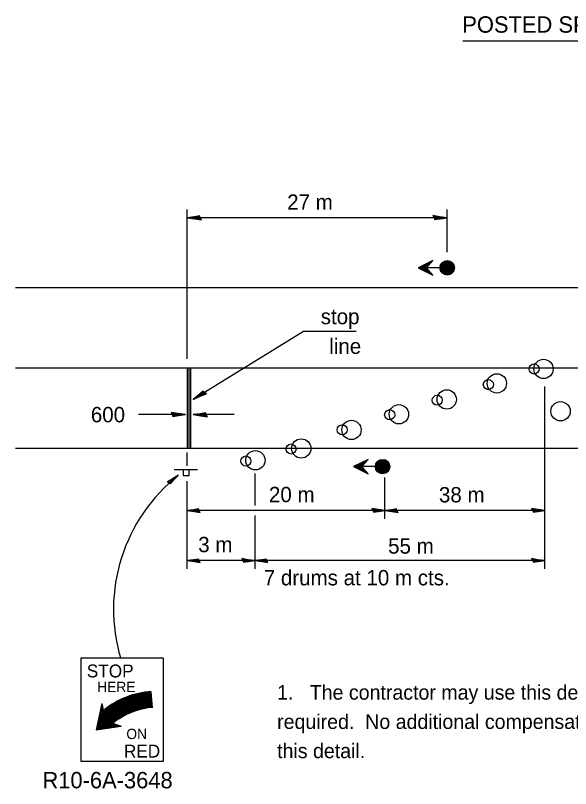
# Model space of a CAD drawing. Extents: x 52832 to 54215, y 64481 to 66497.
# Drawn here: x 53857 to 53932.3, y 65455.4 to 65560.2 of the extents above; entities that cross this region are included whole.
import ezdxf

# ---------------------------------------------------------------- set-up
doc = ezdxf.new("R2010")
doc.units = 0
for name, color, linetype in [('Alignment_EX_20 Baseline', 7, 'Continuous'), ('Design_EX_Roadway Dimensions', 7, 'Continuous'), ('Design_PR_EOP', 7, 'Continuous'), ('Sheets_General Details', 7, 'Continuous'), ('Signals_PR_Above Ground', 7, 'Continuous'), ('Stage_Construction Traffic Control', 7, 'Continuous'), ('Topo_Advertising Sign', 7, 'Continuous')]:
    doc.layers.add(name, color=color, linetype=linetype)

msp = doc.modelspace()

# ---------------------------------------------------------------- linework, layer by layer
at = {"layer": 'Alignment_EX_20 Baseline'}
msp.add_line((53857.01, 65512.47), (54035.36, 65512.47), dxfattribs=at)
at = {"layer": 'Design_EX_Roadway Dimensions'}
for p, q in [((53880.28, 65513.69), (53880.28, 65533.91)), ((53915.55, 65528.14), (53915.55, 65533.91)), ((53915.55, 65532.81), (53880.28, 65532.81)), ((53896.08, 65517.4), (53881.1, 65508.18)), ((53903.2, 65517.4), (53896.08, 65517.4)), ((53928.75, 65509.91), (53928.75, 65485.2)), ((53880.06, 65506.11), (53873.68, 65506.11)), ((53886.68, 65506.11), (53881.09, 65506.11)), ((53880.28, 65499.19), (53880.28, 65500.98)), ((53889.48, 65498.11), (53889.48, 65493.77)), ((53880.28, 65485.2), (53880.28, 65497.09)), ((53907.11, 65491.99), (53907.11, 65497.59)), ((53907.11, 65493.1), (53880.28, 65493.1)), ((53928.75, 65493.1), (53907.11, 65493.1)), ((53889.48, 65492.42), (53889.48, 65485.2)), ((53889.48, 65486.31), (53880.28, 65486.31)), ((53928.75, 65486.31), (53889.48, 65486.31))]:
    msp.add_line(p, q, dxfattribs=at)
for points in [[(53882.06, 65532.78), (53882, 65533.05), (53881.25, 65532.93), (53880.28, 65532.81), (53881.31, 65532.66), (53882.22, 65532.51), (53882.06, 65532.78), (53881.98, 65532.95), (53880.93, 65532.8), (53882.08, 65532.6), (53881.91, 65532.83), (53881.42, 65532.8), (53881.89, 65532.73)], [(53913.77, 65532.83), (53913.83, 65532.57), (53914.58, 65532.68), (53915.55, 65532.81), (53914.52, 65532.95), (53913.62, 65533.11), (53913.77, 65532.83), (53913.85, 65532.66), (53914.9, 65532.81), (53913.76, 65533.01), (53913.92, 65532.78), (53914.41, 65532.81), (53913.94, 65532.88)], [(53882.63, 65509.09), (53882.44, 65509.29), (53881.86, 65508.8), (53881.1, 65508.18), (53882.05, 65508.6), (53882.91, 65508.94), (53882.63, 65509.09), (53882.47, 65509.2), (53881.65, 65508.52), (53882.74, 65508.95), (53882.48, 65509.06), (53882.08, 65508.78), (53882.51, 65508.96)], [(53878.28, 65506.14), (53878.34, 65505.87), (53879.1, 65505.99), (53880.06, 65506.11), (53879.03, 65506.25), (53878.13, 65506.41), (53878.28, 65506.14), (53878.37, 65505.96), (53879.41, 65506.11), (53878.27, 65506.32), (53878.44, 65506.09), (53878.92, 65506.12), (53878.45, 65506.19)], [(53882.87, 65506.09), (53882.81, 65506.35), (53882.05, 65506.24), (53881.09, 65506.11), (53882.12, 65505.97), (53883.03, 65505.81), (53882.87, 65506.09), (53882.79, 65506.26), (53881.74, 65506.11), (53882.89, 65505.91), (53882.72, 65506.14), (53882.23, 65506.11), (53882.7, 65506.04)], [(53881.9, 65493.08), (53881.84, 65493.32), (53881.16, 65493.22), (53880.28, 65493.1), (53881.22, 65492.98), (53882.04, 65492.83), (53881.9, 65493.08), (53881.82, 65493.24), (53880.87, 65493.1), (53881.91, 65492.92), (53881.76, 65493.13), (53881.32, 65493.1), (53881.74, 65493.03)], [(53905.5, 65493.13), (53905.55, 65492.89), (53906.23, 65492.99), (53907.11, 65493.1), (53906.18, 65493.23), (53905.35, 65493.38), (53905.5, 65493.13), (53905.57, 65492.97), (53906.52, 65493.11), (53905.48, 65493.29), (53905.63, 65493.08), (53906.07, 65493.11), (53905.65, 65493.18)], [(53908.73, 65493.08), (53908.68, 65493.32), (53907.99, 65493.22), (53907.11, 65493.1), (53908.05, 65492.98), (53908.88, 65492.83), (53908.73, 65493.08), (53908.66, 65493.24), (53907.71, 65493.1), (53908.75, 65492.92), (53908.59, 65493.13), (53908.16, 65493.1), (53908.58, 65493.03)], [(53927.14, 65493.13), (53927.19, 65492.89), (53927.88, 65492.99), (53928.75, 65493.1), (53927.82, 65493.23), (53926.99, 65493.38), (53927.14, 65493.13), (53927.21, 65492.97), (53928.16, 65493.11), (53927.12, 65493.29), (53927.27, 65493.08), (53927.71, 65493.11), (53927.29, 65493.18)], [(53881.9, 65486.29), (53881.84, 65486.53), (53881.16, 65486.43), (53880.28, 65486.31), (53881.22, 65486.18), (53882.04, 65486.04), (53881.9, 65486.29), (53881.82, 65486.45), (53880.87, 65486.31), (53881.91, 65486.13), (53881.76, 65486.33), (53881.32, 65486.31), (53881.74, 65486.24)], [(53887.86, 65486.34), (53887.92, 65486.1), (53888.6, 65486.2), (53889.48, 65486.31), (53888.54, 65486.44), (53887.72, 65486.59), (53887.86, 65486.34), (53887.93, 65486.18), (53888.89, 65486.32), (53887.85, 65486.5), (53888, 65486.29), (53888.44, 65486.32), (53888.02, 65486.38)], [(53891.1, 65486.29), (53891.04, 65486.53), (53890.36, 65486.43), (53889.48, 65486.31), (53890.42, 65486.18), (53891.24, 65486.04), (53891.1, 65486.29), (53891.03, 65486.45), (53890.07, 65486.31), (53891.11, 65486.13), (53890.96, 65486.33), (53890.52, 65486.31), (53890.94, 65486.24)], [(53927.14, 65486.34), (53927.19, 65486.1), (53927.88, 65486.2), (53928.75, 65486.31), (53927.82, 65486.44), (53926.99, 65486.59), (53927.14, 65486.34), (53927.21, 65486.18), (53928.16, 65486.32), (53927.12, 65486.5), (53927.27, 65486.29), (53927.71, 65486.32), (53927.29, 65486.38)]]:
    msp.add_lwpolyline(points, dxfattribs=at)
at = {"layer": 'Design_PR_EOP'}
for p, q in [((53857.01, 65523.37), (54035.36, 65523.37)), ((53857.01, 65501.57), (54035.36, 65501.57))]:
    msp.add_line(p, q, dxfattribs=at)
at = {"layer": 'Sheets_General Details'}
msp.add_line((53917.67, 65556.79), (53997.99, 65556.79), dxfattribs=at)
at = {"layer": 'Signals_PR_Above Ground'}
for centre in [(53927.33, 65512.3), (53921.13, 65510.18), (53914.2, 65508.06), (53907.75, 65506.1), (53901.31, 65504.06), (53894.37, 65501.45), (53888.26, 65499.82)]:
    msp.add_circle(centre, 0.686, dxfattribs=at)
at = {"layer": 'Stage_Construction Traffic Control'}
for p, q in [((53913.59, 65527), (53911.63, 65526.02)), ((53912.75, 65526.02), (53913.59, 65527)), ((53911.63, 65526.02), (53913.59, 65525.04)), ((53913.59, 65525.04), (53912.75, 65526.02)), ((53914.57, 65526.02), (53912.77, 65526.02)), ((53880.35, 65501.57), (53880.35, 65512.47)), ((53880.57, 65501.57), (53880.57, 65512.47)), ((53880.78, 65501.57), (53880.78, 65512.47)), ((53904.83, 65500.04), (53902.86, 65499.06)), ((53903.98, 65499.06), (53904.83, 65500.04)), ((53902.86, 65499.06), (53904.83, 65498.08)), ((53904.83, 65498.08), (53903.98, 65499.06)), ((53905.81, 65499.06), (53904, 65499.06)), ((53875.58, 65466.4), (53875.42, 65468.49)), ((53868.74, 65466.96), (53867.97, 65463.39)), ((53868.78, 65466.69), (53868.07, 65463.4)), ((53868.74, 65466.96), (53868.91, 65466.05)), ((53869.56, 65466.59), (53868.89, 65463.52)), ((53869.65, 65466.62), (53868.99, 65463.53)), ((53869.75, 65466.65), (53869.08, 65463.55)), ((53869.85, 65466.72), (53869.17, 65463.56)), ((53869.94, 65466.7), (53869.26, 65463.57)), ((53870.02, 65466.69), (53869.36, 65463.59)), ((53870.11, 65466.67), (53869.45, 65463.6)), ((53868.81, 65466.42), (53868.16, 65463.42)), ((53868.84, 65466.15), (53868.25, 65463.43)), ((53868.87, 65465.89), (53868.34, 65463.44)), ((53868.97, 65465.95), (53868.43, 65463.46)), ((53869.1, 65466.1), (53868.53, 65463.47)), ((53869.21, 65466.25), (53868.62, 65463.48)), ((53869.33, 65466.36), (53868.71, 65463.49)), ((53869.44, 65466.48), (53868.8, 65463.51)), ((53868.91, 65466.05), (53868.91, 65465.91)), ((53868.15, 65464.21), (53870.6, 65464.56)), ((53868.17, 65464.3), (53870.75, 65464.66)), ((53868.19, 65464.39), (53870.95, 65464.78)), ((53868.21, 65464.48), (53871.21, 65464.91)), ((53868.23, 65464.57), (53871.19, 65464.99)), ((53868.25, 65464.66), (53871.18, 65465.08)), ((53868.27, 65464.75), (53871.17, 65465.16)), ((53868.29, 65464.84), (53871.16, 65465.25)), ((53868.31, 65464.93), (53871.15, 65465.34)), ((53867.97, 65463.39), (53871.35, 65463.87)), ((53867.99, 65463.48), (53871.16, 65463.93)), ((53868.01, 65463.57), (53870.97, 65463.99)), ((53868.03, 65463.66), (53870.77, 65464.05)), ((53868.05, 65463.75), (53870.58, 65464.11)), ((53868.07, 65463.84), (53870.38, 65464.17)), ((53868.09, 65463.94), (53870.24, 65464.24)), ((53868.11, 65464.03), (53870.36, 65464.34)), ((53868.13, 65464.12), (53870.48, 65464.45)), ((53870.16, 65464.29), (53871.35, 65463.87))]:
    msp.add_line(p, q, dxfattribs=at)
for points in [[(53913.47, 65525.14), (53911.72, 65526.03), (53913.47, 65526.92), (53912.7, 65526.02), (53913.43, 65525.18), (53911.82, 65526.03), (53913.35, 65526.82), (53912.66, 65526.02), (53913.3, 65525.28), (53911.94, 65526.02), (53913.21, 65526.69), (53912.59, 65526.02), (53913.16, 65525.4), (53912.03, 65526.03), (53913.05, 65526.56), (53912.56, 65526.02), (53913.02, 65525.51), (53912.12, 65526.02), (53912.92, 65526.45), (53912.52, 65526.02), (53912.9, 65525.63), (53912.21, 65526.02), (53912.79, 65526.34), (53912.49, 65526.03), (53912.75, 65525.74), (53912.3, 65526.02), (53912.63, 65526.23), (53912.47, 65526.03), (53912.59, 65525.88), (53912.37, 65526.02), (53912.52, 65526.12), (53912.46, 65526.02), (53912.49, 65525.96), (53912.43, 65526.02), (53912.46, 65526.05)], [(53916.38, 65525.53), (53916.14, 65525.28), (53915.73, 65525.1), (53915.3, 65525.12), (53914.94, 65525.33), (53914.7, 65525.6), (53914.64, 65526.17), (53914.84, 65526.65), (53915.31, 65526.94), (53915.78, 65526.94), (53916.18, 65526.74), (53916.43, 65526.4), (53916.49, 65526.06), (53916.41, 65525.62), (53916.13, 65525.35), (53915.74, 65525.16), (53915.33, 65525.17), (53915.07, 65525.34), (53914.75, 65525.59), (53914.7, 65525.96), (53914.72, 65526.32), (53914.87, 65526.61), (53915.33, 65526.89), (53915.77, 65526.89), (53916.17, 65526.71), (53916.4, 65526.38), (53916.44, 65526.06), (53916.37, 65525.64), (53916.1, 65525.38), (53915.74, 65525.23), (53915.33, 65525.23), (53915.02, 65525.42), (53914.78, 65525.62), (53914.77, 65525.97), (53914.75, 65526.28), (53914.92, 65526.57), (53915.35, 65526.83), (53915.77, 65526.83), (53916.15, 65526.66), (53916.36, 65526.35), (53916.41, 65526.06), (53916.29, 65525.65), (53916.08, 65525.42), (53915.71, 65525.26), (53915.33, 65525.28), (53915.04, 65525.46), (53914.87, 65525.65), (53914.82, 65525.93), (53914.8, 65526.26), (53914.96, 65526.48), (53915.36, 65526.76), (53915.77, 65526.76), (53916.14, 65526.6), (53916.31, 65526.3), (53916.38, 65526.05), (53916.23, 65525.7), (53916.05, 65525.47), (53915.68, 65525.31), (53915.33, 65525.33), (53915.07, 65525.5), (53914.92, 65525.69), (53914.87, 65525.97), (53914.86, 65526.25), (53915.01, 65526.43), (53915.37, 65526.7), (53915.76, 65526.71), (53916.11, 65526.56), (53916.28, 65526.28), (53916.29, 65526.02), (53916.19, 65525.71), (53916.05, 65525.52), (53915.66, 65525.36), (53915.37, 65525.39), (53915.11, 65525.54), (53914.98, 65525.71), (53914.91, 65525.99), (53914.92, 65526.24), (53915.06, 65526.4), (53915.4, 65526.65), (53915.77, 65526.65), (53916.1, 65526.5), (53916.23, 65526.27), (53916.23, 65525.99), (53916.12, 65525.75), (53916, 65525.58), (53915.66, 65525.41), (53915.39, 65525.43), (53915.18, 65525.57), (53915.05, 65525.71), (53914.96, 65525.87), (53914.95, 65525.99), (53914.96, 65526.19), (53915.11, 65526.37), (53915.33, 65526.53), (53915.51, 65526.59), (53915.79, 65526.56), (53916.04, 65526.48), (53916.2, 65526.22), (53916.17, 65526), (53916.06, 65525.76), (53915.89, 65525.57)], [(53915.89, 65525.57), (53915.65, 65525.46), (53915.39, 65525.5), (53915.18, 65525.71), (53915.06, 65525.83), (53915.01, 65526), (53915.06, 65526.17), (53915.14, 65526.32), (53915.32, 65526.44), (53915.55, 65526.52), (53915.73, 65526.52), (53915.91, 65526.48), (53916.02, 65526.34), (53916.16, 65526.02), (53915.99, 65525.76), (53915.79, 65525.59), (53915.61, 65525.53), (53915.37, 65525.58), (53915.22, 65525.76), (53915.13, 65525.95), (53915.16, 65526.1), (53915.24, 65526.26), (53915.4, 65526.36), (53915.6, 65526.4), (53915.78, 65526.4), (53916.04, 65526.22), (53916.1, 65526.02), (53915.96, 65525.84), (53915.83, 65525.7), (53915.67, 65525.63), (53915.42, 65525.65), (53915.25, 65525.73), (53915.15, 65525.83), (53915.1, 65525.94), (53915.13, 65526.2), (53915.21, 65526.3), (53915.39, 65526.4), (53915.61, 65526.44), (53915.81, 65526.44), (53915.96, 65526.44), (53916.08, 65526.35), (53916.16, 65526.21), (53916, 65526.03), (53915.95, 65525.86), (53915.8, 65525.75), (53915.53, 65525.69), (53915.32, 65525.71), (53915.22, 65525.85), (53915.22, 65525.98), (53915.25, 65526.12), (53915.35, 65526.24), (53915.55, 65526.3), (53915.73, 65526.31), (53915.95, 65526.19), (53915.97, 65526.08), (53915.92, 65525.94), (53915.69, 65525.82), (53915.5, 65525.73), (53915.33, 65525.79), (53915.28, 65525.91), (53915.3, 65526.03), (53915.37, 65526.16), (53915.68, 65526.24), (53915.91, 65526.12), (53915.89, 65525.99), (53915.69, 65525.88), (53915.46, 65525.8), (53915.35, 65525.89), (53915.39, 65526.04), (53915.64, 65526.11), (53915.81, 65526.08), (53915.53, 65525.89), (53915.5, 65526), (53915.45, 65526.12), (53915.7, 65526.14), (53915.85, 65526.02), (53915.68, 65525.94)], [(53904.71, 65498.17), (53902.95, 65499.07), (53904.71, 65499.95), (53903.94, 65499.06), (53904.67, 65498.22), (53903.06, 65499.07), (53904.58, 65499.85), (53903.89, 65499.06), (53904.54, 65498.32), (53903.17, 65499.06), (53904.45, 65499.72), (53903.83, 65499.06), (53904.39, 65498.43), (53903.27, 65499.07), (53904.28, 65499.59), (53903.8, 65499.06), (53904.26, 65498.55), (53903.36, 65499.06), (53904.16, 65499.49), (53903.75, 65499.06), (53904.13, 65498.66), (53903.45, 65499.06), (53904.02, 65499.37), (53903.72, 65499.07), (53903.99, 65498.78), (53903.53, 65499.06), (53903.87, 65499.26), (53903.7, 65499.07), (53903.83, 65498.91), (53903.61, 65499.05), (53903.75, 65499.15), (53903.69, 65499.06), (53903.72, 65499), (53903.66, 65499.06), (53903.69, 65499.08)], [(53907.62, 65498.57), (53907.38, 65498.32), (53906.96, 65498.13), (53906.53, 65498.15), (53906.18, 65498.37), (53905.94, 65498.64), (53905.87, 65499.2), (53906.08, 65499.68), (53906.55, 65499.97), (53907.01, 65499.98), (53907.42, 65499.77), (53907.67, 65499.43), (53907.72, 65499.1), (53907.65, 65498.66), (53907.36, 65498.38), (53906.97, 65498.2), (53906.57, 65498.21), (53906.3, 65498.38), (53905.98, 65498.63), (53905.94, 65499), (53905.95, 65499.36), (53906.11, 65499.65), (53906.56, 65499.92), (53907.01, 65499.93), (53907.41, 65499.74), (53907.64, 65499.42), (53907.68, 65499.1), (53907.61, 65498.67), (53907.33, 65498.41), (53906.97, 65498.26), (53906.57, 65498.26), (53906.25, 65498.45), (53906.02, 65498.65), (53906, 65499), (53905.98, 65499.32), (53906.15, 65499.61), (53906.58, 65499.87), (53907.01, 65499.87), (53907.39, 65499.7), (53907.59, 65499.39), (53907.65, 65499.1), (53907.53, 65498.69), (53907.31, 65498.46), (53906.94, 65498.29), (53906.56, 65498.32), (53906.27, 65498.49), (53906.1, 65498.68), (53906.06, 65498.96), (53906.03, 65499.3), (53906.19, 65499.51), (53906.59, 65499.79), (53907.01, 65499.79), (53907.37, 65499.64), (53907.55, 65499.33), (53907.62, 65499.08), (53907.47, 65498.73), (53907.28, 65498.51), (53906.92, 65498.35), (53906.57, 65498.36), (53906.31, 65498.53), (53906.15, 65498.72), (53906.11, 65499), (53906.09, 65499.28), (53906.24, 65499.46), (53906.61, 65499.73), (53906.99, 65499.74), (53907.34, 65499.59), (53907.52, 65499.31), (53907.53, 65499.06), (53907.42, 65498.74), (53907.29, 65498.55), (53906.9, 65498.4), (53906.61, 65498.43), (53906.35, 65498.58), (53906.21, 65498.74), (53906.15, 65499.03), (53906.15, 65499.27), (53906.29, 65499.43), (53906.64, 65499.68), (53907.01, 65499.68), (53907.33, 65499.53), (53907.47, 65499.3), (53907.47, 65499.03), (53907.36, 65498.78), (53907.23, 65498.61), (53906.9, 65498.44), (53906.62, 65498.47), (53906.41, 65498.61), (53906.28, 65498.75), (53906.2, 65498.9), (53906.18, 65499.02), (53906.2, 65499.23), (53906.35, 65499.4), (53906.56, 65499.56), (53906.75, 65499.62), (53907.03, 65499.59), (53907.27, 65499.51), (53907.43, 65499.26), (53907.41, 65499.04), (53907.3, 65498.79), (53907.13, 65498.61)], [(53907.13, 65498.61), (53906.88, 65498.49), (53906.63, 65498.54), (53906.41, 65498.74), (53906.29, 65498.87), (53906.24, 65499.04), (53906.29, 65499.2), (53906.38, 65499.36), (53906.55, 65499.47), (53906.78, 65499.56), (53906.96, 65499.56), (53907.15, 65499.51), (53907.26, 65499.37), (53907.39, 65499.05), (53907.22, 65498.79), (53907.02, 65498.62), (53906.84, 65498.57), (53906.61, 65498.61), (53906.45, 65498.8), (53906.37, 65498.98), (53906.39, 65499.13), (53906.47, 65499.3), (53906.64, 65499.39), (53906.84, 65499.44), (53907.01, 65499.44), (53907.27, 65499.26), (53907.33, 65499.05), (53907.19, 65498.87), (53907.07, 65498.73), (53906.9, 65498.67), (53906.65, 65498.68), (53906.49, 65498.76), (53906.38, 65498.87), (53906.34, 65498.97), (53906.36, 65499.23), (53906.44, 65499.33), (53906.62, 65499.43), (53906.84, 65499.47), (53907.04, 65499.47), (53907.19, 65499.47), (53907.32, 65499.39), (53907.39, 65499.24), (53907.23, 65499.07), (53907.19, 65498.9), (53907.04, 65498.78), (53906.77, 65498.72), (53906.55, 65498.75), (53906.46, 65498.88), (53906.45, 65499.01), (53906.49, 65499.16), (53906.58, 65499.27), (53906.78, 65499.33), (53906.96, 65499.34), (53907.19, 65499.23), (53907.21, 65499.12), (53907.16, 65498.97), (53906.93, 65498.86), (53906.73, 65498.76), (53906.57, 65498.82), (53906.51, 65498.94), (53906.53, 65499.07), (53906.61, 65499.19), (53906.92, 65499.27), (53907.15, 65499.16), (53907.13, 65499.03), (53906.93, 65498.91), (53906.7, 65498.84), (53906.58, 65498.93), (53906.62, 65499.07), (53906.87, 65499.14), (53907.04, 65499.12), (53906.76, 65498.93), (53906.73, 65499.04), (53906.68, 65499.16), (53906.93, 65499.18), (53907.08, 65499.05), (53906.91, 65498.97)], [(53877.84, 65496.9), (53878.03, 65496.74), (53878.5, 65497.25), (53879.13, 65497.88), (53878.31, 65497.4), (53877.57, 65497.01), (53877.84, 65496.9), (53877.99, 65496.82), (53878.66, 65497.52), (53877.73, 65497.02), (53877.97, 65496.95), (53878.3, 65497.24), (53877.93, 65497.03)]]:
    msp.add_lwpolyline(points, dxfattribs=at)
msp.add_lwpolyline([(53865.89, 65473.09), (53865.89, 65459.13), (53877.06, 65459.13), (53877.06, 65473.09)], close=True, dxfattribs=at)
for centre, radius in [((53915.55, 65526.02), 0.981), ((53928.61, 65512.31), 1.31), ((53922.28, 65510.35), 1.31), ((53915.49, 65508.17), 1.31), ((53909, 65506.16), 1.31), ((53930.92, 65506.57), 1.31), ((53902.57, 65504.03), 1.31), ((53895.76, 65501.52), 1.31), ((53889.54, 65499.92), 1.31), ((53906.79, 65499.06), 0.981)]:
    msp.add_circle(centre, radius, dxfattribs=at)
for centre, radius, start, end in [((53893.41, 65479.72), 23.11, 128.1885, 196.7965), ((53876.29, 65456.96), 11.56, 94.3111, 129.9226), ((53876.29, 65456.96), 11.56, 94.3111, 129.9226), ((53876.29, 65456.96), 11.47, 94.3111, 129.9226), ((53876.29, 65456.96), 11.38, 94.3111, 129.9226), ((53876.29, 65456.96), 11.3, 94.3111, 129.9226), ((53876.29, 65456.96), 11.65, 94.3103, 128.2484), ((53876.29, 65456.96), 11.21, 94.3111, 129.9226), ((53876.29, 65456.96), 11.12, 94.3111, 129.9226), ((53876.29, 65456.96), 11.04, 94.3111, 129.9226), ((53876.29, 65456.96), 10.95, 94.3111, 129.9226), ((53876.29, 65456.96), 10.86, 94.3111, 129.9226), ((53876.29, 65456.96), 10.77, 94.3111, 129.9226), ((53876.29, 65456.96), 10.69, 94.3111, 129.9226), ((53876.29, 65456.96), 10.6, 94.3111, 129.9226), ((53876.29, 65456.96), 10.51, 94.3111, 129.9226), ((53876.29, 65456.96), 10.42, 94.3111, 129.9226), ((53876.29, 65456.96), 10.34, 94.3111, 129.9226), ((53876.29, 65456.96), 10.25, 94.3111, 129.9226), ((53876.29, 65456.96), 10.16, 94.3111, 129.9226), ((53876.29, 65456.96), 10.08, 94.3111, 129.9226), ((53876.29, 65456.96), 9.99, 94.3111, 129.9226), ((53876.29, 65456.96), 9.9, 94.3111, 129.9226), ((53876.29, 65456.96), 9.81, 94.3111, 129.9226), ((53876.29, 65456.96), 9.73, 94.3111, 129.9226), ((53876.29, 65456.96), 9.64, 94.3111, 129.9226), ((53876.29, 65456.96), 11.65, 129.6497, 129.9226), ((53876.29, 65456.96), 9.55, 94.3111, 129.9226), ((53876.29, 65456.96), 9.47, 94.3101, 123.9701)]:
    msp.add_arc(centre, radius, start, end, dxfattribs=at)
at = {"layer": 'Topo_Advertising Sign'}
msp.add_line((53881.7, 65498.64), (53878.51, 65498.64), dxfattribs=at)
msp.add_lwpolyline([(53880.56, 65497.84), (53880.56, 65498.64), (53879.76, 65498.64), (53879.76, 65497.84)], close=True, dxfattribs=at)

# ---------------------------------------------------------------- texts
at = {"layer": 'Design_EX_Roadway Dimensions'}
for s, p in [('27 m', (53893.85, 65533.89)), ('stop', (53898.4, 65518.37)), ('line', (53899.56, 65514.35)), ('600', (53867.23, 65505.07)), ('20 m', (53891.38, 65494.24)), ('38 m', (53914.43, 65494.21)), ('3 m', (53881.79, 65487.46)), ('55 m', (53907.54, 65487.26)), ('7 drums at 10 m cts. ', (53890.68, 65482.96))]:
    msp.add_text(s, height=2.081, dxfattribs=at).set_placement(p)
at = {"layer": 'Sheets_General Details'}
for s, height, p in [('POSTED SPEED LESS THAN 40 mph (70 km/h)', 2.2197, (53917.6, 65557.9)), ('1.   The contractor may use this detail where greater access to the work area is', 1.9838, (53892.49, 65467.46)), ('required.  No additional compensation will be allowed if the contractor elects to use', 1.9838, (53892.49, 65463.49)), ('this detail.', 1.9838, (53892.49, 65459.53))]:
    msp.add_text(s, height=height, dxfattribs=at).set_placement(p)
at = {"layer": 'Stage_Construction Traffic Control'}
for s, height, p in [('STOP', 1.744, (53866.68, 65470.48)), ('HERE', 1.395, (53868.1, 65468.5)), ('ON', 1.395, (53872.05, 65462.12)), ('RED', 1.744, (53871.71, 65459.61)), ('R10-6A-3648', 2.2197, (53860.67, 65455.44))]:
    msp.add_text(s, height=height, dxfattribs=at).set_placement(p)

doc.saveas('drawing.dxf')
